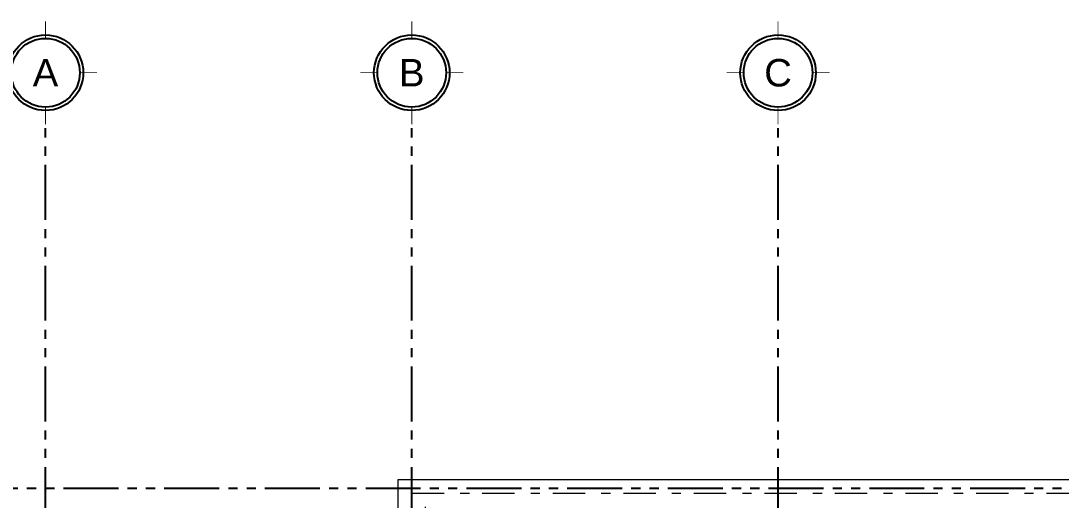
# Model space of a CAD drawing. Header units: metres. Extents: x -6.1 to 26.1, y -10.1 to 14.1.
# Drawn here: x -0.27 to 11.09, y 8.88 to 14.12 of the extents above; entities that cross this region are included whole.
import ezdxf
from ezdxf.enums import TextEntityAlignment as Align

# ---------------------------------------------------------------- set-up
doc = ezdxf.new("R2010")
doc.units = ezdxf.units.M
doc.header["$MEASUREMENT"] = 0
doc.linetypes.add('Xref_ Arq. TAP$0$Punto & Raya', pattern=[0.670278, 0.352778, -0.176389, 0, -0.141111])
doc.linetypes.add('Xref_Ejes$0$ACAD_ISO05W100', pattern=[33, 24, -3, 0, -3, 0, -3])
for name, color, linetype in [('VIGA', 3, 'Continuous'), ('Xref_ Arq. TAP$0$Estructura - Vigas y Pilares', 7, 'Continuous'), ('Xref_Ejes$0$00-EJES', 1, 'Xref_Ejes$0$ACAD_ISO05W100'), ('Xref_Ejes$0$Globo Eje', 1, 'Continuous'), ('Xref_Ejes$0$Texto', 7, 'Continuous')]:
    doc.layers.add(name, color=color, linetype=linetype)
doc.layers.add('Xref_ Arq. TAP$0$Estructura - Vigas y Pilares_Pluma_Nº__69', color=7, linetype='Continuous', lineweight=13, true_color=0x6a6a6a)
doc.layers.add('Xref_ Arq. TAP$0$Estructura - Vigas y Pilares_Pluma_Nº__90', color=7, linetype='Continuous', lineweight=13, true_color=0x6a6a6a)
doc.styles.add('Xref_Ejes$0$Arial', font='arial.ttf')

# ---------------------------------------------------------------- blocks, each defined once
blk = doc.blocks.new('*U178')
at = {"layer": 'Xref_Ejes$0$Globo Eje', "ltscale": 0.025, "const_width": 0.00938}
for points in [[(0, 0.5625), (0, 0.375)], [(-0.375, 0), (-0.5625, 0)], [(0.5625, 0), (0.375, 0)], [(0, -0.375), (0, -0.5625)]]:
    blk.add_lwpolyline(points, dxfattribs=at)
at = {"layer": 'Xref_Ejes$0$Globo Eje', "ltscale": 0.025}
for radius in [0.4125, 0.375]:
    blk.add_circle((0, 0), radius, dxfattribs=at)
at = {"layer": 'Xref_Ejes$0$Texto', "color": 7, "ltscale": 0.025, "style": 'Xref_Ejes$0$Arial'}
blk.add_attdef('EJE', text='', height=0.3, dxfattribs=at).set_placement((0, 0), align=Align.MIDDLE_CENTER)
blk = doc.blocks.new('Xref_Ejes')
at = {"layer": 'Xref_Ejes$0$00-EJES', "ltscale": 0.025}
for p, q in [((0, -8.957), (0, 12.987)), ((4, -8.957), (4, 12.987)), ((8, -8.957), (8, 12.987)), ((24.997, 9.008), (-5, 9.008))]:
    blk.add_line(p, q, dxfattribs=at)
for p, values in [((0, 13.55), {'EJE': 'A'}), ((4, 13.55), {'EJE': 'B'}), ((8, 13.55), {'EJE': 'C'})]:
    blk.add_blockref('*U178', p, dxfattribs=at).add_auto_attribs(values)
blk = doc.blocks.new('Xref_ Arq. TAP$0$Viga_4', base_point=(-6.654, 15.013))
at = {"layer": 'Xref_ Arq. TAP$0$Estructura - Vigas y Pilares_Pluma_Nº__69', "linetype": 'Xref_ Arq. TAP$0$Punto & Raya'}
blk.add_line((-6.654, 15.013), (-6.654, 17.973), dxfattribs=at)
at = {"layer": 'Xref_ Arq. TAP$0$Estructura - Vigas y Pilares_Pluma_Nº__90', "linetype": 'Continuous'}
for p, q in [((-6.804, 15.163), (-6.804, 18.123)), ((-6.504, 17.588), (-6.504, 17.823)), ((-6.504, 17.248), (-6.504, 17.538)), ((-6.504, 16.909), (-6.504, 17.198)), ((-6.504, 16.569), (-6.504, 16.859)), ((-6.504, 16.23), (-6.504, 16.519)), ((-6.504, 15.89), (-6.504, 16.18)), ((-6.504, 15.551), (-6.504, 15.84)), ((-6.504, 15.163), (-6.504, 15.501))]:
    blk.add_line(p, q, dxfattribs=at)
blk = doc.blocks.new('Xref_ Arq. TAP$0$Viga_9', base_point=(-6.654, 17.973))
at = {"layer": 'Xref_ Arq. TAP$0$Estructura - Vigas y Pilares_Pluma_Nº__69', "linetype": 'Xref_ Arq. TAP$0$Punto & Raya'}
blk.add_line((-6.654, 17.973), (9.238, 17.969), dxfattribs=at)
at = {"layer": 'Xref_ Arq. TAP$0$Estructura - Vigas y Pilares_Pluma_Nº__90', "linetype": 'Continuous'}
blk.add_line((-6.804, 18.123), (9.238, 18.119), dxfattribs=at)
blk = doc.blocks.new('Xref_ Arq. TAP')
at = {"layer": 'Xref_ Arq. TAP$0$Estructura - Vigas y Pilares', "color": 251, "lineweight": 13, "true_color": 0x6a6a6a}
for name, p in [('Xref_ Arq. TAP$0$Viga_4', (4, 5.999)), ('Xref_ Arq. TAP$0$Viga_9', (4, 8.959))]:
    blk.add_blockref(name, p, dxfattribs=at)

msp = doc.modelspace()

# ---------------------------------------------------------------- block references
msp.add_blockref('Xref_Ejes', (0, 0))

# ---------------------------------------------------------------- next in the draw order: block references
at = {"layer": 'VIGA'}
msp.add_blockref('Xref_ Arq. TAP', (0, 0), dxfattribs=at)

doc.saveas('drawing.dxf')
